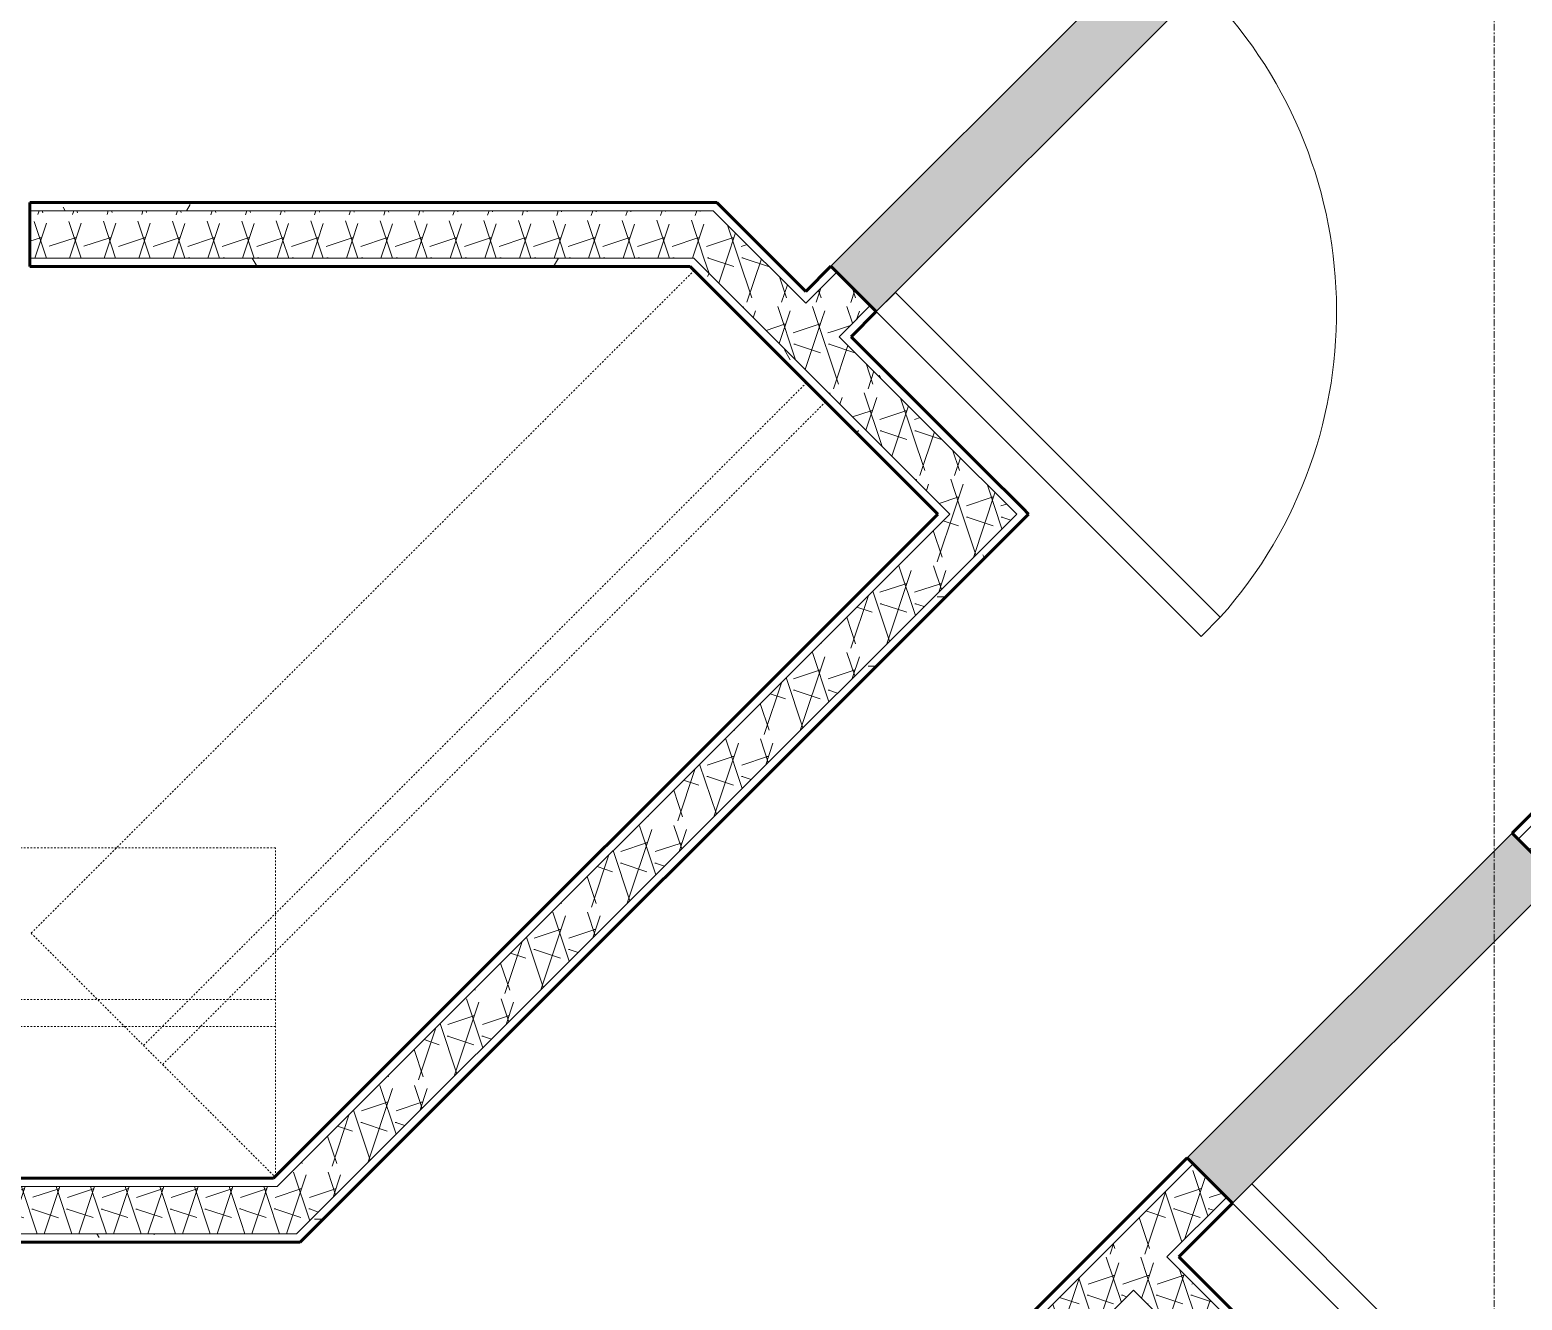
# Model space of a CAD drawing. Header units: inches. Extents: x -4169 to -1846, y 9706 to 12377.
# Drawn here: x -3589.7 to -3479.3, y 10203.3 to 10297.4 of the extents above; entities that cross this region are included whole.
import ezdxf

# ---------------------------------------------------------------- set-up
doc = ezdxf.new("R2010")
doc.units = ezdxf.units.IN
doc.header["$MEASUREMENT"] = 0
doc.linetypes.add('Dash', pattern=[0.25, 0.125, -0.125])
doc.linetypes.add('Grid Line 1_2_', pattern=[0.8749999999999999, 0.4999999999999999, -0.125, 0.125, -0.125])
for name, color, linetype, lineweight in [('0-1', 7, 'Continuous', 5), ('0-2', 50, 'Continuous', 18), ('A-DOOR-1', 250, 'Continuous', 9), ('A-DOOR-2', 90, 'Continuous', 30), ('A-WALL-1', 8, 'Continuous', 5), ('A-WALL-4', 10, 'Continuous', 60), ('A-WALL-5', 50, 'Continuous', 18), ('A-WALL-PATT-1', 250, 'Continuous', 9), ('A-WALL-PATT-2', 253, 'Continuous', 9), ('Q-CASE-HDLN-1', 250, 'Dash', 9), ('S-GRID-1', 1, 'Grid Line 1_2_', 9)]:
    doc.layers.add(name, color=color, linetype=linetype, lineweight=lineweight)
pattern_1 = [(0, (0, 0), (20.48, 5.12), [0.845, -14.515, 0.845, -14.515, -81.92]), (0, (0, 0), (20.48, 5.12), [-30.72, 0.845, -29.875, 0.845, -14.515, -35.84]), (0, (0, 0), (20.48, 5.12), [-76.8, 0.845, -9.395, 0.845, -24.755]), (120, (7.68, 2.56), (-14.67405006737632, 15.1762002695053), [0.8449999999999999, -14.515, 0.8449999999999999, -14.515, -81.91999999999999]), (120, (7.68, 2.56), (-14.67405006737632, 15.1762002695053), [-30.72, 0.8449999999999999, -29.875, 0.8449999999999999, -14.515, -35.84]), (120, (7.68, 2.56), (-14.67405006737632, 15.1762002695053), [-76.79999999999998, 0.8449999999999999, -9.394999999999998, 0.8449999999999999, -24.755]), (240, (10.24, 12.8), (-5.805949932623669, -20.2962002695053), [0.845, -14.515, 0.845, -14.515, -81.92]), (240, (10.24, 12.8), (-5.805949932623669, -20.2962002695053), [-30.72, 0.845, -29.875, 0.845, -14.515, -35.84]), (240, (10.24, 12.8), (-5.805949932623669, -20.2962002695053), [-76.8, 0.845, -9.395, 0.845, -24.755])]
pattern_2 = [(161.57, (0.32, 0.32), (-2.560496184573631, -0.0005373861552858683), [0, -18.214, 2.022, 0]), (18.43, (-0.32, 0.32), (-2.560496184573631, 0.0005373861552860904), [0, -18.214, 2.022, 0]), (108.43, (0.32, 0.32), (1.279220909290681, -6.400876726295667), [6.069999999999999, -14.166]), (71.57, (-0.32, 0.32), (1.279220909290681, 6.400876726295667), [6.07, -14.166])]

# ---------------------------------------------------------------- blocks, each defined once
blk = doc.blocks.new('OD_CW_Closet - OD_CW_Closet-1898209-ENLARGED RCP - 3RD FLOOR PLAN')
at = {"layer": 'Q-CASE-HDLN-1'}
for p, q in [((70.13228558693521, -1.510923272078225), (70.13228558693521, 23.99999999999991)), ((0.7377049180327883, 12.24453836396082), (70.13228558693521, 12.24453836396082)), ((0.7377049180327883, 10.24453836396082), (70.13228558693521, 10.24453836396082)), ((0.7377049180327883, -1.510923272078225), (70.13228558693521, -1.510923272078225))]:
    blk.add_line(p, q, dxfattribs=at)
blk = doc.blocks.new('OD_CW_Closet - OD_CW_Closet-2675355-ENLARGED RCP - 3RD FLOOR PLAN')
at = {"layer": 'Q-CASE-HDLN-1'}
for p, q in [((0.7377049180327883, 23.85790701101133), (0.7377049180327883, -0.4494745736915817)), ((0.7377049180327883, 12.77526271315414), (86.53883031205996, 12.77526271315414)), ((0.7377049180327883, 10.77526271315414), (86.53883031205996, 10.77526271315414)), ((0.7377049180327883, -0.4494745736915803), (86.53883031205996, -0.4494745736915803))]:
    blk.add_line(p, q, dxfattribs=at)
blk = doc.blocks.new('SWING - SINGLE - FLUSH - 2-10 x 6-8 - PRIVACY-2632541-ENLARGED RCP - 3RD FLOOR PLAN')
at = {"layer": 'A-DOOR-1'}
blk.add_arc((17.00000000000093, 2.374999999999297), 34.06659275674493, 93.36568699838678, 179.9999999999998, dxfattribs=at)
at = {"layer": 'A-DOOR-2'}
for p, q in [((15, 2.374999999999781), (15, 36.38283353955165)), ((17.00000000000093, 36.38283353955165), (15, 36.38283353955165)), ((17.00000000000093, 2.374999999999781), (17.00000000000093, 36.38283353955165)), ((17.00000000000093, 2.374999999999781), (15, 2.374999999999781))]:
    blk.add_line(p, q, dxfattribs=at)
blk = doc.blocks.new('CTR - 1st Phase - Unit Layouts_rvt-1-ENLARGED RCP - 3RD FLOOR PLAN')
at = {"layer": 'A-WALL-1'}
for points in [[(-3527.061812757911, 10276.49983582969), (-3504.298736679712, 10299.26291190789), (-3504.298736679712, 10301.82002087218), (-3506.378939408203, 10303.90022360067), (-3530.401373039055, 10279.83939611083), (-3527.503754496152, 10276.94177756794)], [(-3500.685661774452, 10210.49213728822), (-3476.644031214111, 10234.53376784856), (-3480.002788424747, 10237.8925250592), (-3504.044418985088, 10213.85089449885), (-3501.127603512695, 10210.93407902646)]]:
    blk.add_hatch(color=256, dxfattribs=at).paths.add_polyline_path(points, flags=0)
at = {"layer": 'A-WALL-PATT-1'}
h = blk.add_hatch(dxfattribs=at)
h.set_pattern_fill('FP_1', color=256, style=0, pattern_type=2)
h.set_pattern_definition(pattern_1)
h.paths.add_polyline_path([(-3540.831198060452, 10283.96439611083), (-3538.238683639179, 10283.96439611083), (-3538.86368363918, 10284.58939611084), (-3589.704433816941, 10284.58939611083), (-3589.704433816941, 10283.96439611083)], flags=0)
h.paths.add_polyline_path([(-3657.329433816697, 10283.96439611084), (-3623.704433816941, 10283.96439611084), (-3623.704433816941, 10284.58939611083), (-3661.079433816697, 10284.58939611072), (-3661.073056265678, 10283.96439611084), (-3659.704433816941, 10283.96439611084)], flags=0)
h = blk.add_hatch(dxfattribs=at)
h.set_pattern_fill('FP_1', color=256, style=0, pattern_type=2)
h.set_pattern_definition(pattern_1)
h.paths.add_polyline_path([(-3516.6671687922, 10261.50899778737), (-3516.225227053958, 10261.95093952561), (-3529.359909796217, 10275.08562226787), (-3529.801851534459, 10274.64368052963), (-3517.109110530443, 10261.95093952561)], flags=0)
h.paths.add_polyline_path([(-3532.276725268613, 10277.11855426378), (-3531.83478353037, 10277.56049600202), (-3538.238683639179, 10283.96439611083), (-3539.122567115661, 10283.96439611083), (-3534.11368363918, 10278.95551263435)], flags=0)
h = blk.add_hatch(dxfattribs=at)
h.set_pattern_fill('FP_1', color=256, style=0, pattern_type=2)
h.set_pattern_definition(pattern_1)
h.paths.add_polyline_path([(-3631.079433818209, 10279.83939611083), (-3623.704433816941, 10279.83939611083), (-3623.704433816941, 10280.46439611084), (-3657.329433816697, 10280.46439611084), (-3657.329433816697, 10279.83939611083), (-3633.013814770585, 10279.83939611083)], flags=0)
h.paths.add_polyline_path([(-3589.704433816941, 10279.83939611083), (-3539.947314583969, 10279.83939611084), (-3540.572314583969, 10280.46439611084), (-3589.704433816941, 10280.46439611084)], flags=0)
h = blk.add_hatch(dxfattribs=at)
h.set_pattern_fill('FP_1', color=256, style=0, pattern_type=2)
h.set_pattern_definition(pattern_1)
h.paths.add_polyline_path([(-3522.500799736989, 10261.50899778737), (-3522.058857998748, 10261.95093952561), (-3539.947314583969, 10279.83939611084), (-3540.831198060452, 10279.83939611084), (-3530.22921414956, 10269.23741219994)], flags=0)
h = blk.add_hatch(dxfattribs=at)
h.set_pattern_fill('FP_1', color=256, style=0, pattern_type=2)
h.set_pattern_definition(pattern_1)
h.paths.add_polyline_path([(-3522.873736679741, 10194.13769332771), (-3503.602477246845, 10213.40895276061), (-3504.044418985088, 10213.85089449885), (-3522.873736679741, 10195.0215768042), (-3522.873736679741, 10194.3965768042)], flags=0)
h.paths.add_polyline_path([(-3479.560846686506, 10237.45058332096), (-3447.423736679714, 10269.58769332775), (-3447.423736679714, 10270.47157680424), (-3480.002788424747, 10237.8925250592)], flags=0)
h = blk.add_hatch(dxfattribs=at)
h.set_pattern_fill('FP_1', color=256, style=0, pattern_type=2)
h.set_pattern_definition(pattern_1)
h.paths.add_polyline_path([(-3518.74873667974, 10192.42906238293), (-3507.579952891018, 10203.59784617165), (-3508.021894629259, 10204.03978790989), (-3518.74873667974, 10193.31294585941)], flags=0)
h.paths.add_polyline_path([(-3505.105079156865, 10206.0727199058), (-3500.685661774452, 10210.49213728822), (-3501.127603512695, 10210.93407902646), (-3505.547020895107, 10206.51466164405)], flags=0)
h.paths.add_polyline_path([(-3476.644031214111, 10234.53376784856), (-3467.563402952649, 10243.61439611002), (-3468.447286429132, 10243.61439611002), (-3477.085972952351, 10234.9757095868)], flags=0)
h.paths.add_polyline_path([(-3464.183974563007, 10247.11439611003), (-3464.06340295265, 10247.11439611003), (-3447.423736679714, 10263.75406238296), (-3447.423736679714, 10264.63794585945), (-3464.947286429132, 10247.11439611003)], flags=0)
h = blk.add_hatch(dxfattribs=at)
h.set_pattern_fill('FP_1', color=256, style=0, pattern_type=2)
h.set_pattern_definition(pattern_1)
h.paths.add_polyline_path([(-3569.702886991875, 10207.58939611121), (-3515.783285315716, 10261.50899778737), (-3516.225227053958, 10261.95093952561), (-3570.586770468359, 10207.58939611121), (-3569.961770468357, 10207.58939611121)], flags=0)
h = blk.add_hatch(dxfattribs=at)
h.set_pattern_fill('FP_1', color=256, style=0, pattern_type=2)
h.set_pattern_definition(pattern_1)
h.paths.add_polyline_path([(-3575.795401413147, 10211.71439611121), (-3572.295401413147, 10211.71439611121), (-3571.670401413146, 10212.33939611122), (-3657.329433816699, 10212.33939611122), (-3657.329433816699, 10211.71439611121), (-3576.017749640311, 10211.71439611121)], flags=0)
h = blk.add_hatch(dxfattribs=at)
h.set_pattern_fill('FP_1', color=256, style=0, pattern_type=2)
h.set_pattern_definition(pattern_1)
h.paths.add_polyline_path([(-3570.586770468359, 10207.58939611121), (-3569.961770468357, 10208.21439611121), (-3665.204433816699, 10208.21439611121), (-3665.204433816699, 10207.58939611121), (-3571.411517936662, 10207.58939611121)], flags=0)
h = blk.add_hatch(dxfattribs=at)
h.set_pattern_fill('FP_1', color=256, style=0, pattern_type=2)
h.set_pattern_definition(pattern_1)
h.paths.add_polyline_path([(-3485.286236679754, 10180.42024648391), (-3485.286236679754, 10181.30412996039), (-3507.579952891018, 10203.59784617165), (-3508.021894629259, 10203.15590443341), (-3493.669738718247, 10188.8037485224)], flags=0)
at = {"layer": 'A-WALL-PATT-2'}
h = blk.add_hatch(dxfattribs=at)
h.set_pattern_fill('FP_2', color=256, style=0, pattern_type=2)
h.set_pattern_definition(pattern_2)
h.paths.add_polyline_path([(-3529.801851534459, 10274.64368052963), (-3527.503754496152, 10276.94177756794), (-3529.978628230308, 10279.41665130209), (-3532.276725268613, 10277.11855426378), (-3530.2437932727, 10275.08562226787)], flags=0)
h.paths.add_polyline_path([(-3503.673736679712, 10301.19502087218), (-3503.673736679712, 10305.72154285268), (-3505.936997669962, 10303.45828186243), (-3504.298736679712, 10301.82002087218)], flags=0)
h = blk.add_hatch(dxfattribs=at)
h.set_pattern_fill('FP_2', color=256, style=0, pattern_type=2)
h.set_pattern_definition(pattern_2)
h.paths.add_polyline_path([(-3535.622567115663, 10280.46439611083), (-3539.122567115661, 10283.96439611083), (-3589.704433816941, 10283.96439611083), (-3589.704433816941, 10280.46439611084), (-3538.86368363918, 10280.46439611084)], flags=0)
h.paths.add_polyline_path([(-3657.954433816697, 10280.46439611084), (-3623.704433817171, 10280.46439611084), (-3623.704433816941, 10280.71439611083), (-3659.704433816941, 10280.71439611084), (-3659.704433816941, 10283.71439611084), (-3623.704433816941, 10283.71439611084), (-3623.704433816941, 10283.96439611084), (-3661.704433816697, 10283.96439611084), (-3661.704433816697, 10280.46439611084), (-3659.70443381694, 10280.46439611084)], flags=0)
h = blk.add_hatch(dxfattribs=at)
h.set_pattern_fill('FP_2', color=256, style=0, pattern_type=2)
h.set_pattern_definition(pattern_2)
h.paths.add_polyline_path([(-3521.616916260505, 10261.50899778737), (-3519.142042526353, 10263.98387152152), (-3535.622567115663, 10280.46439611083), (-3540.572314583969, 10280.46439611084), (-3522.058857998748, 10261.95093952561)], flags=0)
h = blk.add_hatch(dxfattribs=at)
h.set_pattern_fill('FP_2', color=256, style=0, pattern_type=2)
h.set_pattern_definition(pattern_2)
h.paths.add_polyline_path([(-3519.37373667974, 10192.68794585941), (-3501.127603512695, 10210.93407902646), (-3503.602477246845, 10213.40895276061), (-3519.37373667974, 10197.63769332772), (-3519.37373667974, 10192.73944537531)], flags=0)
h.paths.add_polyline_path([(-3477.085972952351, 10234.9757095868), (-3446.798736679714, 10265.29744093811), (-3446.798736679714, 10270.21269332775), (-3479.560846686506, 10237.45058332096)], flags=0)
h = blk.add_hatch(dxfattribs=at)
h.set_pattern_fill('FP_2', color=256, style=0, pattern_type=2)
h.set_pattern_definition(pattern_2)
h.paths.add_polyline_path([(-3574.911517936662, 10208.21439611121), (-3569.961770468357, 10208.21439611121), (-3516.6671687922, 10261.50899778737), (-3519.162021453091, 10263.96389259478), (-3572.295401413147, 10210.83051263473)], flags=0)
h = blk.add_hatch(dxfattribs=at)
h.set_pattern_fill('FP_2', color=256, style=0, pattern_type=2)
h.set_pattern_definition(pattern_2)
h.paths.add_polyline_path([(-3574.911517936662, 10208.21439611121), (-3571.411517936662, 10211.71439611121), (-3657.954433816699, 10211.71439611121), (-3657.954433816699, 10208.21439611122), (-3575.795401413145, 10208.21439611121)], flags=0)
h = blk.add_hatch(dxfattribs=at)
h.set_pattern_fill('FP_2', color=256, style=0, pattern_type=2)
h.set_pattern_definition(pattern_2)
h.paths.add_polyline_path([(-3484.661236679754, 10180.67912996039), (-3484.661236679754, 10185.62887742869), (-3505.547020895107, 10206.51466164405), (-3508.021894629259, 10204.03978790989), (-3485.286236679754, 10181.30412996039)], flags=0)
at = {"layer": 'A-WALL-4'}
for p, q in [((-3589.704433816937, 10284.58939611082), (-3538.863683639176, 10284.58939611082)), ((-3589.704433816937, 10279.83939611082), (-3589.704433816937, 10284.58939611082)), ((-3538.863683639176, 10284.58939611082), (-3538.238683639175, 10283.96439611082)), ((-3538.238683639175, 10283.96439611082), (-3534.113683639176, 10279.83939611082)), ((-3540.831198060448, 10279.83939611082), (-3589.704433816937, 10279.83939611082)), ((-3522.500799736985, 10261.50899778736), (-3540.831198060448, 10279.83939611082)), ((-3534.113683639176, 10279.83939611082), (-3532.276725268608, 10278.00243774026)), ((-3532.276725268609, 10278.00243774026), (-3530.420569968543, 10279.85859304032)), ((-3530.420569968543, 10279.85859304032), (-3527.061812757906, 10276.49983582968)), ((-3527.061812757906, 10276.49983582968), (-3528.917968057972, 10274.64368052962)), ((-3528.917968057972, 10274.64368052962), (-3519.14204252635, 10264.86775499799)), ((-3480.002788424744, 10237.89252505919), (-3447.42373667971, 10270.47157680423)), ((-3519.14204252635, 10264.86775499799), (-3516.225227053955, 10261.9509395256)), ((-3571.670401413142, 10212.3393961112), (-3522.500799736985, 10261.50899778736)), ((-3515.783285315713, 10261.50899778736), (-3569.702886991871, 10207.5893961112)), ((-3516.225227053955, 10261.9509395256), (-3515.783285315713, 10261.50899778736)), ((-3476.644031214107, 10234.53376784855), (-3480.002788424744, 10237.89252505919)), ((-3518.748736679736, 10199.14657680419), (-3504.044418985084, 10213.85089449884)), ((-3504.044418985084, 10213.85089449884), (-3500.685661774447, 10210.49213728821)), ((-3657.329433816695, 10212.33939611121), (-3571.670401413143, 10212.3393961112)), ((-3500.685661774447, 10210.49213728821), (-3504.66313741862, 10206.51466164403)), ((-3576.420401413143, 10207.5893961112), (-3657.329433816696, 10207.58939611121)), ((-3570.586770468355, 10207.5893961112), (-3576.420401413143, 10207.5893961112)), ((-3569.702886991871, 10207.5893961112), (-3570.586770468355, 10207.5893961112)), ((-3504.66313741862, 10206.51466164403), (-3485.28623667975, 10187.13776090517))]:
    blk.add_line(p, q, dxfattribs=at)
at = {"layer": 'A-WALL-5'}
for p, q in [((-3506.3789394082, 10303.90022360066), (-3530.420569968544, 10279.85859304032)), ((-3527.061812757906, 10276.49983582968), (-3504.298736679707, 10299.26291190788)), ((-3539.122567115657, 10283.96439611082), (-3589.704433816937, 10283.96439611082)), ((-3535.622567115659, 10280.46439611082), (-3539.122567115658, 10283.96439611082)), ((-3540.572314583965, 10280.46439611082), (-3589.704433816937, 10280.46439611082)), ((-3539.947314583965, 10279.83939611082), (-3540.572314583965, 10280.46439611082)), ((-3534.997567115659, 10279.83939611082), (-3535.622567115659, 10280.46439611082)), ((-3522.058857998744, 10261.9509395256), (-3539.947314583965, 10279.83939611082)), ((-3532.276725268609, 10277.11855426377), (-3534.99756711566, 10279.83939611082)), ((-3529.978628230302, 10279.41665130208), (-3531.834783530366, 10277.56049600201)), ((-3531.834783530366, 10277.56049600201), (-3532.276725268608, 10277.11855426377)), ((-3527.503754496148, 10276.94177756793), (-3529.359909796214, 10275.08562226786)), ((-3529.359909796213, 10275.08562226786), (-3529.801851534455, 10274.64368052962)), ((-3519.583984264591, 10264.42581325975), (-3529.801851534455, 10274.64368052962)), ((-3479.560846686502, 10237.45058332095), (-3447.42373667971, 10269.58769332774)), ((-3519.142042526348, 10263.98387152151), (-3519.583984264591, 10264.42581325975)), ((-3516.667168792197, 10261.50899778736), (-3519.142042526348, 10263.98387152151)), ((-3521.616916260502, 10261.50899778736), (-3571.411517936658, 10211.7143961112)), ((-3516.667168792197, 10261.50899778736), (-3569.961770468353, 10208.2143961112)), ((-3521.616916260502, 10261.50899778736), (-3522.058857998744, 10261.9509395256)), ((-3480.002788424744, 10237.89252505919), (-3504.044418985084, 10213.85089449884)), ((-3500.685661774448, 10210.49213728821), (-3476.644031214107, 10234.53376784855)), ((-3518.748736679736, 10198.2626933277), (-3503.602477246842, 10213.4089527606)), ((-3657.329433816695, 10211.71439611121), (-3572.295401413143, 10211.7143961112)), ((-3572.295401413143, 10211.7143961112), (-3571.411517936661, 10211.7143961112)), ((-3505.547020895103, 10206.51466164403), (-3501.127603512688, 10210.93407902645)), ((-3657.329433816695, 10208.21439611121), (-3575.795401413143, 10208.2143961112)), ((-3575.795401413142, 10208.2143961112), (-3574.91151793666, 10208.2143961112)), ((-3574.91151793666, 10208.2143961112), (-3569.961770468354, 10208.2143961112)), ((-3505.105079156862, 10206.07271990579), (-3505.547020895103, 10206.51466164403)), ((-3485.28623667975, 10186.25387742868), (-3505.105079156861, 10206.07271990579)), ((-3518.748736679736, 10193.3129458594), (-3508.021894629257, 10204.03978790988)), ((-3507.579952891015, 10203.59784617164), (-3508.021894629257, 10204.03978790988)), ((-3485.28623667975, 10181.30412996038), (-3507.579952891014, 10203.59784617164))]:
    blk.add_line(p, q, dxfattribs=at)
at = {"layer": '0-2'}
for name, p, rotation in [('SWING - SINGLE - FLUSH - 2-10 x 6-8 - PRIVACY-2632541-ENLARGED RCP - 3RD FLOOR PLAN', (-3516.720376083319, 10290.20002971544), 225.0000000000024), ('OD_CW_Closet - OD_CW_Closet-1898209-ENLARGED RCP - 3RD FLOOR PLAN', (-3538.94972633619, 10279.00119668554), 225.0000000000069), ('OD_CW_Closet - OD_CW_Closet-2675355-ENLARGED RCP - 3RD FLOOR PLAN', (-3570.790603506172, 10236.33939611115), 180), ('SWING - SINGLE - FLUSH - 2-10 x 6-8 - PRIVACY-2632541-ENLARGED RCP - 3RD FLOOR PLAN', (-3490.344225099595, 10224.1923311737), 225.000000000005)]:
    blk.add_blockref(name, p, dxfattribs=dict(at, rotation=rotation))
blk = doc.blocks.new('CTR - 1st Phase - Shell_rvt-1-ENLARGED RCP - 3RD FLOOR PLAN')
at = {"layer": 'S-GRID-1'}
blk.add_line((-3481.323736679715, 9836.179692344092), (-3481.323736679694, 12344.54045190506), dxfattribs=at)

msp = doc.modelspace()

# ---------------------------------------------------------------- block references
at = {"layer": '0-1'}
for name in ['CTR - 1st Phase - Shell_rvt-1-ENLARGED RCP - 3RD FLOOR PLAN', 'CTR - 1st Phase - Unit Layouts_rvt-1-ENLARGED RCP - 3RD FLOOR PLAN']:
    msp.add_blockref(name, (0, 0), dxfattribs=at)

doc.saveas('drawing.dxf')
